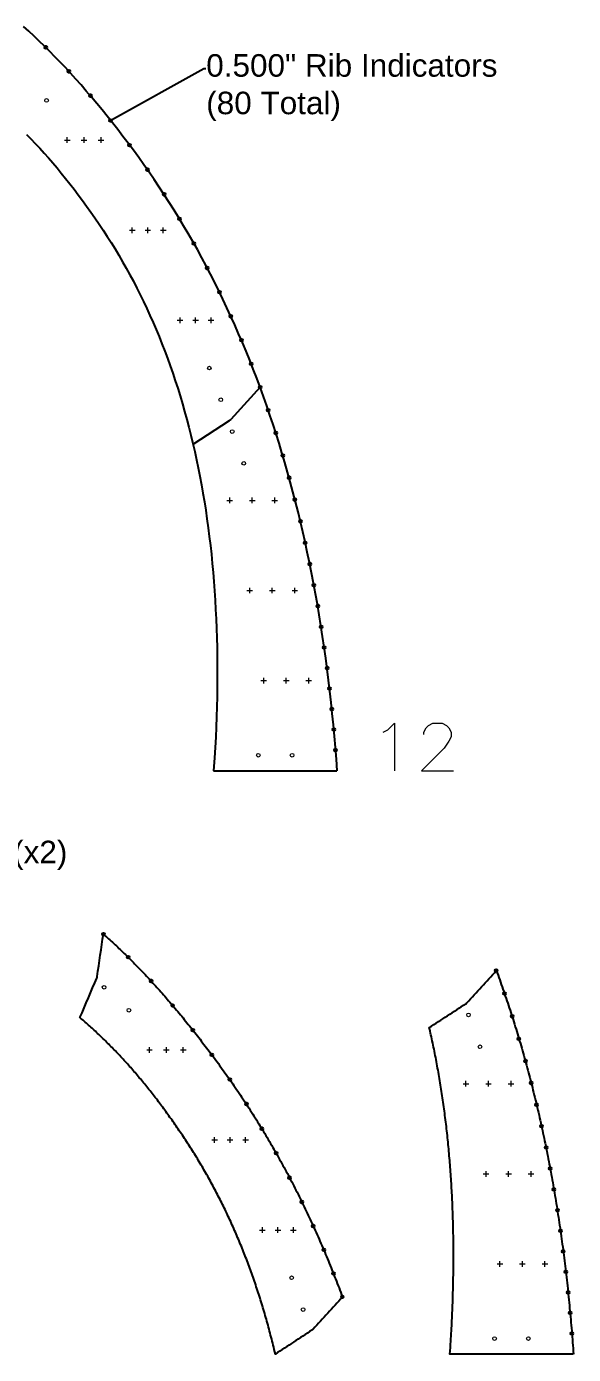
# Model space of a CAD drawing. Header units: inches. Extents: x -1683 to 11264, y -1696 to 4470.
# Drawn here: x 1204 to 1301.1, y 91.1 to 327 of the extents above; entities that cross this region are included whole.
import ezdxf
from ezdxf import colors
from ezdxf.entities.mleader import LeaderData, LeaderLine
from ezdxf.math import Vec2, Vec3

# ---------------------------------------------------------------- set-up
doc = ezdxf.new("R2010")
doc.units = ezdxf.units.IN
doc.header["$MEASUREMENT"] = 0
doc.header["$PDMODE"] = 2
doc.header["$PDSIZE"] = 0.5
doc.layers.add('Anchoring', color=1, linetype='Continuous')
doc.layers.add('Annotation', color=7, linetype='Continuous', lineweight=9)
doc.layers.add('Drilling', color=3, linetype='Continuous', lineweight=13)
doc.styles.get("Standard").update_dxf_attribs({"font": 'Arial.ttf'})

# ---------------------------------------------------------------- blocks, each defined once
blk = doc.blocks.new('*U80')
at = {"layer": 'Drilling'}
blk.add_point((0, 0), dxfattribs=at)
blk = doc.blocks.new('*U81')
at = {"layer": 'Drilling', "color": 0, "linetype": 'ByBlock', "lineweight": -2, "transparency": 16777216}
for p in [(0, 0), (4, 0), (8, 0)]:
    blk.add_blockref('*U80', p, dxfattribs=at)
blk = doc.blocks.new('*U82')
at = {"layer": 'Drilling'}
blk.add_point((0, 0), dxfattribs=at)
blk = doc.blocks.new('*U83')
at = {"layer": 'Drilling', "color": 0, "linetype": 'ByBlock', "lineweight": -2, "transparency": 16777216}
for p in [(0, 0), (4, 0), (8, 0)]:
    blk.add_blockref('*U82', p, dxfattribs=at)
blk = doc.blocks.new('*U84')
at = {"layer": 'Drilling'}
blk.add_point((0, 0), dxfattribs=at)
blk = doc.blocks.new('*U85')
at = {"layer": 'Drilling', "color": 0, "linetype": 'ByBlock', "lineweight": -2, "transparency": 16777216}
for p in [(0, 0), (4, 0), (8, 0)]:
    blk.add_blockref('*U84', p, dxfattribs=at)
blk = doc.blocks.new('*U86')
at = {"layer": 'Drilling'}
blk.add_point((0, 0), dxfattribs=at)
blk = doc.blocks.new('*U87')
at = {"layer": 'Drilling', "color": 0, "linetype": 'ByBlock', "lineweight": -2, "transparency": 16777216}
for p in [(0, 0), (2.75, 0), (5.5, 0)]:
    blk.add_blockref('*U86', p, dxfattribs=at)
blk = doc.blocks.new('*U88')
at = {"layer": 'Drilling'}
blk.add_point((0, 0), dxfattribs=at)
blk = doc.blocks.new('*U89')
at = {"layer": 'Drilling', "color": 0, "linetype": 'ByBlock', "lineweight": -2, "transparency": 16777216}
for p in [(0, 0), (2.75, 0), (5.5, 0)]:
    blk.add_blockref('*U88', p, dxfattribs=at)
blk = doc.blocks.new('*U90')
at = {"layer": 'Drilling'}
blk.add_point((0, 0), dxfattribs=at)
blk = doc.blocks.new('*U91')
at = {"layer": 'Drilling', "color": 0, "linetype": 'ByBlock', "lineweight": -2, "transparency": 16777216}
for p in [(0, 0), (3, 0), (6, 0)]:
    blk.add_blockref('*U90', p, dxfattribs=at)
blk = doc.blocks.new('*U112')
at = {"layer": 'Drilling'}
blk.add_point((0, 0), dxfattribs=at)
blk = doc.blocks.new('*U113')
at = {"layer": 'Drilling', "color": 0, "linetype": 'ByBlock', "lineweight": -2, "transparency": 16777216}
for p in [(0, 0), (2.75, 0), (5.5, 0)]:
    blk.add_blockref('*U112', p, dxfattribs=at)
blk = doc.blocks.new('*U114')
at = {"layer": 'Drilling'}
blk.add_point((0, 0), dxfattribs=at)
blk = doc.blocks.new('*U115')
at = {"layer": 'Drilling', "color": 0, "linetype": 'ByBlock', "lineweight": -2, "transparency": 16777216}
for p in [(0, 0), (2.75, 0), (5.5, 0)]:
    blk.add_blockref('*U114', p, dxfattribs=at)
blk = doc.blocks.new('*U116')
at = {"layer": 'Drilling'}
blk.add_point((0, 0), dxfattribs=at)
blk = doc.blocks.new('*U117')
at = {"layer": 'Drilling', "color": 0, "linetype": 'ByBlock', "lineweight": -2, "transparency": 16777216}
for p in [(0, 0), (3, 0), (6, 0)]:
    blk.add_blockref('*U116', p, dxfattribs=at)
blk = doc.blocks.new('*U118')
at = {"layer": 'Drilling'}
blk.add_point((0, 0), dxfattribs=at)
blk = doc.blocks.new('*U119')
at = {"layer": 'Drilling', "color": 0, "linetype": 'ByBlock', "lineweight": -2, "transparency": 16777216}
for p in [(0, 0), (4, 0), (8, 0)]:
    blk.add_blockref('*U118', p, dxfattribs=at)
blk = doc.blocks.new('*U120')
at = {"layer": 'Drilling'}
blk.add_point((0, 0), dxfattribs=at)
blk = doc.blocks.new('*U121')
at = {"layer": 'Drilling', "color": 0, "linetype": 'ByBlock', "lineweight": -2, "transparency": 16777216}
for p in [(0, 0), (4, 0), (8, 0)]:
    blk.add_blockref('*U120', p, dxfattribs=at)
blk = doc.blocks.new('*U122')
at = {"layer": 'Drilling'}
blk.add_point((0, 0), dxfattribs=at)
blk = doc.blocks.new('*U123')
at = {"layer": 'Drilling', "color": 0, "linetype": 'ByBlock', "lineweight": -2, "transparency": 16777216}
for p in [(0, 0), (4, 0), (8, 0)]:
    blk.add_blockref('*U122', p, dxfattribs=at)

msp = doc.modelspace()

# ---------------------------------------------------------------- linework, layer by layer
for p, q in [((1245.46, 262.933), (1240.243, 257.216)), ((1233.561, 252.814), (1240.051, 257.053)), ((1237.213, 194.838), (1259.065, 194.838))]:
    msp.add_line(p, q)
for points in [[(1259.139, 194.838), (1258.991, 196.89), (1258.831, 198.93), (1258.658, 200.959), (1258.473, 202.976), (1258.276, 204.981), (1258.066, 206.974), (1257.844, 208.956), (1257.61, 210.926), (1257.363, 212.884), (1257.105, 214.83), (1256.833, 216.765), (1256.55, 218.688), (1256.254, 220.599), (1255.946, 222.498), (1255.625, 224.385), (1255.293, 226.261), (1254.948, 228.125), (1254.59, 229.977), (1254.221, 231.818), (1253.838, 233.646), (1253.444, 235.463), (1253.038, 237.268), (1252.619, 239.062), (1252.187, 240.843), (1251.744, 242.613), (1251.288, 244.371), (1250.82, 246.117), (1250.339, 247.852), (1249.846, 249.574), (1249.341, 251.285), (1248.824, 252.985), (1248.294, 254.672), (1247.752, 256.348), (1247.197, 258.012), (1246.631, 259.664), (1246.052, 261.304), (1245.46, 262.933), (1244.857, 264.55), (1244.241, 266.155), (1243.613, 267.748), (1242.972, 269.33), (1242.319, 270.899), (1241.654, 272.457), (1240.976, 274.004), (1240.287, 275.538), (1239.584, 277.061), (1238.87, 278.572), (1238.143, 280.071), (1237.404, 281.558), (1236.653, 283.034), (1235.889, 284.498), (1235.113, 285.95), (1234.325, 287.39), (1233.524, 288.819), (1232.711, 290.236), (1231.886, 291.641), (1231.048, 293.034), (1230.198, 294.415), (1229.336, 295.785), (1228.462, 297.143), (1227.575, 298.489), (1226.676, 299.824), (1225.764, 301.146), (1224.84, 302.457), (1223.911, 303.752), (1222.981, 305.026), (1222.051, 306.279), (1221.122, 307.512), (1220.193, 308.724), (1219.264, 309.916), (1218.335, 311.087), (1217.407, 312.237), (1216.478, 313.366), (1215.55, 314.475), (1214.622, 315.563), (1213.694, 316.631), (1212.766, 317.678), (1211.839, 318.704), (1210.911, 319.71), (1209.984, 320.695), (1209.057, 321.659), (1208.13, 322.602), (1207.203, 323.525), (1206.277, 324.428), (1205.351, 325.31), (1204.424, 326.171), (1203.498, 327.011)], [(1204, 307.844), (1204.784, 307.046), (1205.565, 306.231), (1206.343, 305.399), (1207.118, 304.55), (1207.889, 303.684), (1208.657, 302.8), (1209.422, 301.9), (1210.183, 300.982), (1210.941, 300.046), (1211.696, 299.094), (1212.447, 298.124), (1213.194, 297.137), (1213.938, 296.132), (1214.679, 295.11), (1215.416, 294.071), (1216.149, 293.014), (1216.878, 291.94), (1217.604, 290.848), (1218.324, 289.743), (1219.03, 288.633), (1219.72, 287.515), (1220.397, 286.386), (1221.062, 285.246), (1221.714, 284.095), (1222.353, 282.932), (1222.979, 281.758), (1223.593, 280.572), (1224.194, 279.375), (1224.782, 278.167), (1225.357, 276.947), (1225.92, 275.715), (1226.469, 274.472), (1227.007, 273.217), (1227.531, 271.95), (1228.042, 270.672), (1228.541, 269.382), (1229.027, 268.081), (1229.5, 266.767), (1229.96, 265.442), (1230.407, 264.105), (1230.842, 262.756), (1231.264, 261.396), (1231.672, 260.023), (1232.068, 258.639), (1232.451, 257.242), (1232.821, 255.834), (1233.178, 254.413), (1233.523, 252.981), (1233.854, 251.537), (1234.172, 250.08), (1234.477, 248.612), (1234.769, 247.132), (1235.048, 245.639), (1235.314, 244.135), (1235.567, 242.618), (1235.807, 241.09), (1236.033, 239.549), (1236.247, 237.997), (1236.447, 236.432), (1236.634, 234.855), (1236.808, 233.266), (1236.969, 231.665), (1237.116, 230.052), (1237.25, 228.426), (1237.371, 226.789), (1237.479, 225.139), (1237.573, 223.478), (1237.654, 221.804), (1237.722, 220.118), (1237.776, 218.42), (1237.817, 216.71), (1237.845, 214.988), (1237.859, 213.254), (1237.86, 211.507), (1237.847, 209.749), (1237.821, 207.978), (1237.782, 206.196), (1237.729, 204.401), (1237.663, 202.594), (1237.583, 200.775), (1237.489, 198.945), (1237.382, 197.099), (1237.213, 194.838)]]:
    msp.add_lwpolyline(points)
msp.add_open_spline([(1240.051, 257.053), (1240.122, 257.099), (1240.187, 257.154), (1240.243, 257.216)], degree=3)
for points, knots in [([(1216.553, 158.257), (1216.541, 158.171), (1216.517, 158.087), (1216.484, 158.007), (1215.485, 155.662), (1214.486, 153.316), (1213.487, 150.971), (1213.602, 150.874), (1213.716, 150.778), (1213.831, 150.681), (1214.099, 150.449), (1214.367, 150.217), (1214.634, 149.985), (1214.901, 149.747), (1215.168, 149.509), (1215.435, 149.272), (1215.7, 149.028), (1215.966, 148.785), (1216.232, 148.542), (1216.497, 148.293), (1216.761, 148.044), (1217.026, 147.795), (1217.289, 147.54), (1217.553, 147.286), (1217.817, 147.031), (1218.079, 146.771), (1218.342, 146.51), (1218.604, 146.25), (1218.866, 145.984), (1219.127, 145.718), (1219.389, 145.452), (1219.649, 145.181), (1219.91, 144.909), (1220.17, 144.638), (1220.429, 144.36), (1220.689, 144.083), (1220.948, 143.806), (1221.206, 143.523), (1221.464, 143.24), (1221.723, 142.956), (1221.98, 142.668), (1222.237, 142.379), (1222.494, 142.09), (1222.75, 141.796), (1223.006, 141.501), (1223.262, 141.207), (1223.517, 140.906), (1223.772, 140.606), (1224.027, 140.306), (1224.281, 140), (1224.534, 139.694), (1224.788, 139.388), (1225.041, 139.076), (1225.293, 138.764), (1225.546, 138.453), (1225.798, 138.135), (1226.049, 137.818), (1226.301, 137.5), (1226.551, 137.177), (1226.801, 136.854), (1227.052, 136.53), (1227.301, 136.201), (1227.55, 135.872), (1227.799, 135.543), (1228.047, 135.208), (1228.295, 134.873), (1228.543, 134.538), (1228.79, 134.198), (1229.037, 133.857), (1229.284, 133.516), (1229.529, 133.17), (1229.775, 132.824), (1230.02, 132.477), (1230.265, 132.125), (1230.509, 131.773), (1230.754, 131.42), (1230.997, 131.062), (1231.24, 130.704), (1231.483, 130.346), (1231.725, 129.982), (1231.967, 129.618), (1232.209, 129.254), (1232.449, 128.886), (1232.689, 128.518), (1232.929, 128.15), (1233.164, 127.779), (1233.399, 127.409), (1233.634, 127.039), (1233.864, 126.667), (1234.094, 126.294), (1234.324, 125.921), (1234.55, 125.545), (1234.776, 125.169), (1235.002, 124.793), (1235.223, 124.413), (1235.445, 124.033), (1235.667, 123.653), (1235.884, 123.269), (1236.101, 122.885), (1236.318, 122.501), (1236.531, 122.114), (1236.745, 121.726), (1236.958, 121.338), (1237.166, 120.947), (1237.375, 120.556), (1237.584, 120.164), (1237.788, 119.769), (1237.993, 119.374), (1238.198, 118.979), (1238.398, 118.58), (1238.598, 118.181), (1238.798, 117.782), (1238.994, 117.379), (1239.19, 116.976), (1239.387, 116.573), (1239.578, 116.166), (1239.77, 115.76), (1239.962, 115.353), (1240.149, 114.942), (1240.337, 114.532), (1240.524, 114.121), (1240.708, 113.707), (1240.891, 113.293), (1241.074, 112.878), (1241.253, 112.46), (1241.432, 112.042), (1241.611, 111.623), (1241.786, 111.201), (1241.961, 110.779), (1242.136, 110.357), (1242.306, 109.931), (1242.477, 109.505), (1242.647, 109.079), (1242.813, 108.649), (1242.979, 108.219), (1243.146, 107.789), (1243.308, 107.355), (1243.47, 106.921), (1243.632, 106.487), (1243.789, 106.049), (1243.947, 105.612), (1244.105, 105.174), (1244.258, 104.732), (1244.411, 104.29), (1244.565, 103.849), (1244.714, 103.403), (1244.863, 102.957), (1245.012, 102.512), (1245.157, 102.062), (1245.302, 101.612), (1245.447, 101.163), (1245.587, 100.709), (1245.728, 100.256), (1245.868, 99.802), (1246.005, 99.344), (1246.141, 98.887), (1246.277, 98.429), (1246.409, 97.968), (1246.541, 97.506), (1246.673, 97.045), (1246.801, 96.579), (1246.928, 96.114), (1247.056, 95.648), (1247.179, 95.179), (1247.303, 94.709), (1247.426, 94.24), (1247.545, 93.767), (1247.664, 93.293), (1247.783, 92.82), (1247.911, 92.286), (1248.038, 91.753), (1248.166, 91.22), (1250.329, 92.633), (1252.493, 94.046), (1254.656, 95.459), (1254.726, 95.505), (1254.791, 95.56), (1254.848, 95.622), (1256.587, 97.528), (1258.326, 99.433), (1260.065, 101.339), (1259.864, 101.878), (1259.663, 102.417), (1259.462, 102.956), (1259.256, 103.491), (1259.051, 104.026), (1258.846, 104.561), (1258.636, 105.092), (1258.427, 105.623), (1258.217, 106.154), (1258.004, 106.682), (1257.79, 107.209), (1257.577, 107.736), (1257.359, 108.259), (1257.142, 108.782), (1256.924, 109.306), (1256.702, 109.825), (1256.48, 110.344), (1256.259, 110.864), (1256.033, 111.379), (1255.807, 111.894), (1255.581, 112.41), (1255.351, 112.921), (1255.121, 113.433), (1254.891, 113.944), (1254.657, 114.452), (1254.423, 114.959), (1254.189, 115.467), (1253.951, 115.971), (1253.713, 116.474), (1253.475, 116.978), (1253.232, 117.478), (1252.99, 117.977), (1252.748, 118.477), (1252.502, 118.973), (1252.255, 119.469), (1252.009, 119.965), (1251.758, 120.456), (1251.508, 120.948), (1251.258, 121.44), (1251.003, 121.928), (1250.748, 122.416), (1250.494, 122.904), (1250.235, 123.388), (1249.976, 123.872), (1249.718, 124.356), (1249.455, 124.836), (1249.192, 125.316), (1248.929, 125.797), (1248.663, 126.273), (1248.396, 126.749), (1248.129, 127.225), (1247.858, 127.697), (1247.587, 128.17), (1247.316, 128.642), (1247.041, 129.11), (1246.766, 129.579), (1246.491, 130.047), (1246.211, 130.511), (1245.932, 130.976), (1245.653, 131.44), (1245.37, 131.901), (1245.086, 132.361), (1244.803, 132.822), (1244.516, 133.278), (1244.228, 133.735), (1243.941, 134.191), (1243.649, 134.644), (1243.358, 135.097), (1243.066, 135.549), (1242.771, 135.998), (1242.475, 136.447), (1242.18, 136.896), (1241.88, 137.34), (1241.58, 137.785), (1241.28, 138.23), (1240.977, 138.671), (1240.673, 139.112), (1240.369, 139.553), (1240.061, 139.99), (1239.753, 140.427), (1239.445, 140.864), (1239.135, 141.295), (1238.825, 141.727), (1238.515, 142.158), (1238.206, 142.583), (1237.896, 143.008), (1237.586, 143.432), (1237.276, 143.85), (1236.966, 144.268), (1236.656, 144.686), (1236.346, 145.097), (1236.037, 145.508), (1235.727, 145.919), (1235.417, 146.323), (1235.107, 146.727), (1234.798, 147.131), (1234.488, 147.528), (1234.178, 147.925), (1233.869, 148.322), (1233.559, 148.712), (1233.25, 149.103), (1232.94, 149.493), (1232.63, 149.876), (1232.321, 150.26), (1232.011, 150.643), (1231.702, 151.02), (1231.392, 151.396), (1231.083, 151.773), (1230.774, 152.142), (1230.464, 152.512), (1230.155, 152.881), (1229.845, 153.244), (1229.536, 153.607), (1229.227, 153.97), (1228.917, 154.325), (1228.608, 154.681), (1228.299, 155.037), (1227.989, 155.386), (1227.68, 155.735), (1227.371, 156.084), (1227.062, 156.426), (1226.753, 156.768), (1226.443, 157.11), (1226.134, 157.445), (1225.825, 157.781), (1225.516, 158.116), (1225.207, 158.444), (1224.898, 158.773), (1224.589, 159.101), (1224.28, 159.422), (1223.971, 159.744), (1223.662, 160.065), (1223.353, 160.38), (1223.044, 160.694), (1222.735, 161.009), (1222.426, 161.316), (1222.117, 161.624), (1221.808, 161.932), (1221.499, 162.233), (1221.191, 162.533), (1220.882, 162.834), (1220.573, 163.128), (1220.264, 163.422), (1219.955, 163.716), (1219.647, 164.003), (1219.338, 164.29), (1219.029, 164.577), (1218.72, 164.857), (1218.412, 165.137), (1218.103, 165.417), (1217.949, 165.554), (1217.795, 165.691), (1217.64, 165.827), (1217.278, 163.304), (1216.916, 160.78), (1216.553, 158.257)], [0, 0, 0, 0, 0.2593023, 0.2593023, 0.2593023, 1.2593023, 1.2593023, 1.2593023, 2.2593023, 2.2593023, 2.2593023, 3.2593023, 3.2593023, 3.2593023, 4.2593023, 4.2593023, 4.2593023, 5.2593023, 5.2593023, 5.2593023, 6.2593023, 6.2593023, 6.2593023, 7.2593023, 7.2593023, 7.2593023, 8.2593023, 8.2593023, 8.2593023, 9.2593023, 9.2593023, 9.2593023, 10.2593023, 10.2593023, 10.2593023, 11.2593023, 11.2593023, 11.2593023, 12.2593023, 12.2593023, 12.2593023, 13.2593023, 13.2593023, 13.2593023, 14.2593023, 14.2593023, 14.2593023, 15.2593023, 15.2593023, 15.2593023, 16.2593023, 16.2593023, 16.2593023, 17.2593023, 17.2593023, 17.2593023, 18.2593023, 18.2593023, 18.2593023, 19.2593023, 19.2593023, 19.2593023, 20.2593023, 20.2593023, 20.2593023, 21.2593023, 21.2593023, 21.2593023, 22.2593023, 22.2593023, 22.2593023, 23.2593023, 23.2593023, 23.2593023, 24.2593023, 24.2593023, 24.2593023, 25.2593023, 25.2593023, 25.2593023, 26.2593023, 26.2593023, 26.2593023, 27.2593023, 27.2593023, 27.2593023, 28.2593023, 28.2593023, 28.2593023, 29.2593023, 29.2593023, 29.2593023, 30.2593023, 30.2593023, 30.2593023, 31.2593023, 31.2593023, 31.2593023, 32.2593023, 32.2593023, 32.2593023, 33.2593023, 33.2593023, 33.2593023, 34.2593023, 34.2593023, 34.2593023, 35.2593023, 35.2593023, 35.2593023, 36.2593023, 36.2593023, 36.2593023, 37.2593023, 37.2593023, 37.2593023, 38.2593023, 38.2593023, 38.2593023, 39.2593023, 39.2593023, 39.2593023, 40.2593023, 40.2593023, 40.2593023, 41.2593023, 41.2593023, 41.2593023, 42.2593023, 42.2593023, 42.2593023, 43.2593023, 43.2593023, 43.2593023, 44.2593023, 44.2593023, 44.2593023, 45.2593023, 45.2593023, 45.2593023, 46.2593023, 46.2593023, 46.2593023, 47.2593023, 47.2593023, 47.2593023, 48.2593023, 48.2593023, 48.2593023, 49.2593023, 49.2593023, 49.2593023, 50.2593023, 50.2593023, 50.2593023, 51.2593023, 51.2593023, 51.2593023, 52.2593023, 52.2593023, 52.2593023, 53.2593023, 53.2593023, 53.2593023, 54.2593023, 54.2593023, 54.2593023, 55.2593023, 55.2593023, 55.2593023, 56.2593023, 56.2593023, 56.2593023, 57.2593023, 57.2593023, 57.2593023, 57.5111217, 57.5111217, 57.5111217, 58.5111217, 58.5111217, 58.5111217, 59.5111217, 59.5111217, 59.5111217, 60.5111217, 60.5111217, 60.5111217, 61.5111217, 61.5111217, 61.5111217, 62.5111217, 62.5111217, 62.5111217, 63.5111217, 63.5111217, 63.5111217, 64.5111217, 64.5111217, 64.5111217, 65.5111217, 65.5111217, 65.5111217, 66.5111217, 66.5111217, 66.5111217, 67.5111217, 67.5111217, 67.5111217, 68.5111217, 68.5111217, 68.5111217, 69.5111217, 69.5111217, 69.5111217, 70.5111217, 70.5111217, 70.5111217, 71.5111217, 71.5111217, 71.5111217, 72.5111217, 72.5111217, 72.5111217, 73.5111217, 73.5111217, 73.5111217, 74.5111217, 74.5111217, 74.5111217, 75.5111217, 75.5111217, 75.5111217, 76.5111217, 76.5111217, 76.5111217, 77.5111217, 77.5111217, 77.5111217, 78.5111217, 78.5111217, 78.5111217, 79.5111217, 79.5111217, 79.5111217, 80.5111217, 80.5111217, 80.5111217, 81.5111217, 81.5111217, 81.5111217, 82.5111217, 82.5111217, 82.5111217, 83.5111217, 83.5111217, 83.5111217, 84.5111217, 84.5111217, 84.5111217, 85.5111217, 85.5111217, 85.5111217, 86.5111217, 86.5111217, 86.5111217, 87.5111217, 87.5111217, 87.5111217, 88.5111217, 88.5111217, 88.5111217, 89.5111217, 89.5111217, 89.5111217, 90.5111217, 90.5111217, 90.5111217, 91.5111217, 91.5111217, 91.5111217, 92.5111217, 92.5111217, 92.5111217, 93.5111217, 93.5111217, 93.5111217, 94.5111217, 94.5111217, 94.5111217, 95.5111217, 95.5111217, 95.5111217, 96.5111217, 96.5111217, 96.5111217, 97.5111217, 97.5111217, 97.5111217, 98.5111217, 98.5111217, 98.5111217, 99.5111217, 99.5111217, 99.5111217, 100.5111217, 100.5111217, 100.5111217, 101.5111217, 101.5111217, 101.5111217, 102.5111217, 102.5111217, 102.5111217, 103.5111217, 103.5111217, 103.5111217, 104.5111217, 104.5111217, 104.5111217, 105.5111217, 105.5111217, 105.5111217, 106.5111217, 106.5111217, 106.5111217, 107.5111217, 107.5111217, 107.5111217, 108.5111217, 108.5111217, 108.5111217, 109.5111217, 109.5111217, 109.5111217, 110.5111217, 110.5111217, 110.5111217, 110.5111217]), ([(1300.988, 91.22), (1293.704, 91.22), (1286.42, 91.22), (1279.136, 91.22), (1279.192, 91.974), (1279.249, 92.728), (1279.305, 93.481), (1279.341, 94.097), (1279.376, 94.712), (1279.412, 95.327), (1279.443, 95.937), (1279.474, 96.548), (1279.505, 97.158), (1279.532, 97.764), (1279.559, 98.37), (1279.585, 98.977), (1279.607, 99.579), (1279.63, 100.181), (1279.652, 100.783), (1279.669, 101.382), (1279.687, 101.98), (1279.705, 102.578), (1279.718, 103.172), (1279.731, 103.767), (1279.744, 104.361), (1279.753, 104.951), (1279.761, 105.541), (1279.77, 106.131), (1279.774, 106.717), (1279.778, 107.304), (1279.783, 107.89), (1279.782, 108.472), (1279.782, 109.054), (1279.782, 109.636), (1279.777, 110.214), (1279.772, 110.792), (1279.768, 111.37), (1279.758, 111.944), (1279.749, 112.518), (1279.74, 113.092), (1279.726, 113.662), (1279.713, 114.232), (1279.699, 114.802), (1279.681, 115.368), (1279.663, 115.934), (1279.645, 116.5), (1279.622, 117.062), (1279.599, 117.624), (1279.577, 118.186), (1279.55, 118.744), (1279.523, 119.302), (1279.496, 119.86), (1279.464, 120.414), (1279.433, 120.968), (1279.402, 121.522), (1279.366, 122.071), (1279.33, 122.621), (1279.294, 123.171), (1279.254, 123.717), (1279.213, 124.263), (1279.173, 124.809), (1279.128, 125.35), (1279.083, 125.892), (1279.039, 126.434), (1278.99, 126.972), (1278.94, 127.509), (1278.891, 128.047), (1278.838, 128.581), (1278.784, 129.114), (1278.731, 129.648), (1278.673, 130.178), (1278.615, 130.708), (1278.557, 131.237), (1278.494, 131.763), (1278.432, 132.288), (1278.369, 132.814), (1278.303, 133.336), (1278.236, 133.857), (1278.169, 134.379), (1278.098, 134.896), (1278.027, 135.414), (1277.956, 135.932), (1277.88, 136.445), (1277.805, 136.959), (1277.729, 137.472), (1277.649, 137.982), (1277.569, 138.491), (1277.489, 139.001), (1277.405, 139.506), (1277.321, 140.012), (1277.237, 140.517), (1277.148, 141.019), (1277.059, 141.52), (1276.971, 142.022), (1276.878, 142.519), (1276.785, 143.017), (1276.692, 143.514), (1276.594, 144.008), (1276.497, 144.501), (1276.4, 144.994), (1276.298, 145.484), (1276.196, 145.973), (1276.094, 146.463), (1275.988, 146.948), (1275.882, 147.434), (1275.776, 147.919), (1275.679, 148.345), (1275.581, 148.77), (1275.484, 149.196), (1277.647, 150.609), (1279.81, 152.022), (1281.974, 153.435), (1282.044, 153.481), (1282.109, 153.536), (1282.166, 153.598), (1283.905, 155.504), (1285.644, 157.409), (1287.383, 159.315), (1287.58, 158.772), (1287.777, 158.229), (1287.974, 157.687), (1288.167, 157.14), (1288.36, 156.593), (1288.553, 156.046), (1288.742, 155.495), (1288.931, 154.945), (1289.12, 154.394), (1289.305, 153.839), (1289.49, 153.285), (1289.674, 152.73), (1289.855, 152.172), (1290.036, 151.613), (1290.217, 151.054), (1290.393, 150.492), (1290.57, 149.929), (1290.746, 149.367), (1290.919, 148.801), (1291.091, 148.234), (1291.264, 147.668), (1291.432, 147.097), (1291.601, 146.527), (1291.769, 145.957), (1291.933, 145.383), (1292.097, 144.808), (1292.262, 144.234), (1292.422, 143.656), (1292.582, 143.078), (1292.742, 142.5), (1292.898, 141.917), (1293.054, 141.335), (1293.21, 140.753), (1293.362, 140.167), (1293.514, 139.581), (1293.666, 138.995), (1293.814, 138.405), (1293.962, 137.815), (1294.11, 137.225), (1294.254, 136.632), (1294.397, 136.038), (1294.541, 135.444), (1294.681, 134.846), (1294.821, 134.248), (1294.96, 133.651), (1295.096, 133.049), (1295.231, 132.447), (1295.367, 131.845), (1295.498, 131.24), (1295.63, 130.634), (1295.761, 130.029), (1295.888, 129.419), (1296.016, 128.809), (1296.143, 128.2), (1296.266, 127.586), (1296.39, 126.973), (1296.513, 126.359), (1296.632, 125.742), (1296.751, 125.125), (1296.87, 124.507), (1296.985, 123.886), (1297.1, 123.265), (1297.215, 122.643), (1297.326, 122.018), (1297.437, 121.393), (1297.548, 120.768), (1297.655, 120.139), (1297.762, 119.509), (1297.869, 118.88), (1297.971, 118.247), (1298.074, 117.614), (1298.177, 116.981), (1298.275, 116.344), (1298.374, 115.707), (1298.472, 115.07), (1298.567, 114.429), (1298.661, 113.788), (1298.756, 113.147), (1298.846, 112.502), (1298.937, 111.857), (1299.027, 111.213), (1299.113, 110.564), (1299.2, 109.915), (1299.286, 109.266), (1299.368, 108.614), (1299.45, 107.961), (1299.533, 107.308), (1299.611, 106.652), (1299.689, 105.995), (1299.767, 105.338), (1299.841, 104.678), (1299.915, 104.017), (1299.989, 103.357), (1300.059, 102.692), (1300.129, 102.028), (1300.199, 101.363), (1300.264, 100.695), (1300.33, 100.027), (1300.396, 99.358), (1300.457, 98.686), (1300.519, 98.014), (1300.581, 97.341), (1300.638, 96.665), (1300.696, 95.989), (1300.754, 95.313), (1300.807, 94.633), (1300.86, 93.952), (1300.914, 93.272), (1300.963, 92.588), (1301.013, 91.904), (1301.062, 91.22)], [0, 0, 0, 0, 1, 1, 1, 2, 2, 2, 3, 3, 3, 4, 4, 4, 5, 5, 5, 6, 6, 6, 7, 7, 7, 8, 8, 8, 9, 9, 9, 10, 10, 10, 11, 11, 11, 12, 12, 12, 13, 13, 13, 14, 14, 14, 15, 15, 15, 16, 16, 16, 17, 17, 17, 18, 18, 18, 19, 19, 19, 20, 20, 20, 21, 21, 21, 22, 22, 22, 23, 23, 23, 24, 24, 24, 25, 25, 25, 26, 26, 26, 27, 27, 27, 28, 28, 28, 29, 29, 29, 30, 30, 30, 31, 31, 31, 32, 32, 32, 33, 33, 33, 34, 34, 34, 35, 35, 35, 36, 36, 36, 37, 37, 37, 37.2518195, 37.2518195, 37.2518195, 38.2518195, 38.2518195, 38.2518195, 39.2518195, 39.2518195, 39.2518195, 40.2518195, 40.2518195, 40.2518195, 41.2518195, 41.2518195, 41.2518195, 42.2518195, 42.2518195, 42.2518195, 43.2518195, 43.2518195, 43.2518195, 44.2518195, 44.2518195, 44.2518195, 45.2518195, 45.2518195, 45.2518195, 46.2518195, 46.2518195, 46.2518195, 47.2518195, 47.2518195, 47.2518195, 48.2518195, 48.2518195, 48.2518195, 49.2518195, 49.2518195, 49.2518195, 50.2518195, 50.2518195, 50.2518195, 51.2518195, 51.2518195, 51.2518195, 52.2518195, 52.2518195, 52.2518195, 53.2518195, 53.2518195, 53.2518195, 54.2518195, 54.2518195, 54.2518195, 55.2518195, 55.2518195, 55.2518195, 56.2518195, 56.2518195, 56.2518195, 57.2518195, 57.2518195, 57.2518195, 58.2518195, 58.2518195, 58.2518195, 59.2518195, 59.2518195, 59.2518195, 60.2518195, 60.2518195, 60.2518195, 61.2518195, 61.2518195, 61.2518195, 62.2518195, 62.2518195, 62.2518195, 63.2518195, 63.2518195, 63.2518195, 64.2518195, 64.2518195, 64.2518195, 65.2518195, 65.2518195, 65.2518195, 66.2518195, 66.2518195, 66.2518195, 67.2518195, 67.2518195, 67.2518195, 68.2518195, 68.2518195, 68.2518195, 69.2518195, 69.2518195, 69.2518195, 70.2518195, 70.2518195, 70.2518195, 71.2518195, 71.2518195, 71.2518195, 72.2518195, 72.2518195, 72.2518195, 73.2518195, 73.2518195, 73.2518195, 74.2518195, 74.2518195, 74.2518195, 75.2518195, 75.2518195, 75.2518195, 75.2518195])]:
    msp.add_open_spline(points, degree=3, knots=knots)
at = {"layer": 'Anchoring'}
for centre in [(1207.422, 323.308), (1211.508, 319.062), (1215.338, 314.723), (1218.927, 310.34), (1222.295, 305.951), (1225.458, 301.58), (1228.415, 297.213), (1231.164, 292.842), (1233.714, 288.479), (1236.077, 284.137), (1238.264, 279.822), (1240.284, 275.544), (1242.146, 271.304), (1243.864, 267.11), (1245.448, 262.966), (1246.903, 258.869), (1248.245, 254.825), (1249.476, 250.829), (1250.608, 246.882), (1251.648, 242.982), (1252.603, 239.127), (1253.477, 235.313), (1254.277, 231.536), (1255.009, 227.793), (1255.677, 224.08), (1256.286, 220.391), (1256.839, 216.723), (1257.339, 213.07), (1257.788, 209.426), (1258.191, 205.787), (1258.549, 202.147), (1258.865, 198.499), (1217.67, 165.801), (1222.027, 161.714), (1287.371, 159.349), (1226.113, 157.468), (1229.943, 153.13), (1288.826, 155.252), (1290.167, 151.207), (1233.532, 148.747), (1291.399, 147.211), (1236.9, 144.358), (1292.53, 143.264), (1240.063, 139.987), (1293.571, 139.365), (1243.02, 135.619), (1294.525, 135.509), (1245.769, 131.248), (1295.399, 131.695), (1296.2, 127.918), (1248.319, 126.886), (1250.682, 122.543), (1296.932, 124.175), (1297.6, 120.462), (1252.868, 118.229), (1298.209, 116.774), (1254.889, 113.95), (1298.762, 113.105), (1256.751, 109.711), (1299.261, 109.452), (1258.469, 105.517), (1299.711, 105.809), (1260.053, 101.373), (1300.114, 102.169), (1300.472, 98.529), (1300.787, 94.881)]:
    msp.add_circle(centre, 0.25, dxfattribs=at)
at = {"layer": 'Annotation'}
for points in [[(1267.296, 201.67), (1268.1, 202.072), (1269.305, 203.277), (1269.305, 194.838)], [(1274.53, 201.268), (1274.53, 201.67), (1274.932, 202.474), (1275.334, 202.875), (1276.137, 203.277), (1277.745, 203.277), (1278.549, 202.875), (1278.951, 202.474), (1279.352, 201.67), (1279.352, 200.866), (1278.951, 200.062), (1278.147, 198.857), (1274.128, 194.838), (1279.754, 194.838)]]:
    msp.add_lwpolyline(points, dxfattribs=at)
at = {"layer": 'Drilling'}
for centre in [(1207.566, 313.882), (1236.451, 266.356), (1238.487, 260.712), (1240.522, 255.068), (1242.558, 249.424), (1245.139, 197.588), (1251.139, 197.588), (1217.766, 156.362), (1222.171, 152.288), (1282.445, 151.45), (1284.48, 145.806), (1251.056, 104.763), (1253.091, 99.118), (1287.062, 93.97), (1293.062, 93.97)]:
    msp.add_circle(centre, 0.323, dxfattribs=at)

# ---------------------------------------------------------------- block references
at = {"layer": 'Drilling', "xscale": -1}
for name, p in [('*U91', (1217.226, 306.838)), ('*U89', (1228.285, 290.838)), ('*U87', (1236.755, 274.838)), ('*U85', (1248.07, 242.838)), ('*U83', (1251.626, 226.838)), ('*U81', (1254.093, 210.838)), ('*U117', (1231.831, 145.244)), ('*U123', (1289.992, 139.22)), ('*U115', (1242.89, 129.244)), ('*U121', (1293.549, 123.22)), ('*U113', (1251.36, 113.244)), ('*U119', (1296.016, 107.22))]:
    msp.add_blockref(name, p, dxfattribs=at)

# ---------------------------------------------------------------- leaders
at = {"layer": 'Annotation'}
ml = msp.add_multileader_mtext('Standard', dxfattribs=at)
ml.set_content('\\A1;0.500" Rib Indicators \\P(80 Total)', color=256)
ml.set_leader_properties()
ml.build(insert=Vec2(0, 0))
ml.multileader.update_dxf_attribs({"text_right_attachment_type": 6, "dogleg_length": 0.36, "arrow_head_size": 0.18})
ctx = ml.context
ctx.base_point, ctx.arrow_head_size, ctx.landing_gap_size, ctx.plane_origin = Vec3(1235.811, 319.562), 0.18, 0.09, Vec3(1361, 298.86)
ctx.right_attachment = 6
notes = []
notes.append((ctx, [(1, (1, 1, 0), (1235.451, 319.562), (1, 0), 0.36, [(0, [(1218.927, 310.34)], 0, [])])]))
ctx.mtext.insert, ctx.mtext.flow_direction = Vec3(1235.901, 322.108), 5
ml = msp.add_multileader_mtext('Standard', dxfattribs=at)
ml.set_content('\\A1;Cut Each Section Twice (x2) ', color=256)
ml.set_leader_properties()
ml.build(insert=Vec2(0, 0))
ml.multileader.update_dxf_attribs({"text_right_attachment_type": 6, "dogleg_length": 0.36, "arrow_head_size": 0.18})
ctx = ml.context
ctx.base_point, ctx.arrow_head_size, ctx.landing_gap_size, ctx.plane_origin = Vec3(1140.676, 179.848), 0.18, 0.09, Vec3(1276.215, 144.609)
ctx.right_attachment = 6
notes.append((ctx, [(1, (1, 1, 0), (1140.316, 179.848), (1, 0), 0.36, [(0, [(1108.643, 168.391)], 0, [])])]))
ctx.mtext.insert, ctx.mtext.flow_direction = Vec3(1140.766, 182.394), 5
for ctx, leaders in notes:
    for number, flags, end, landing, length, lines in leaders:
        leader = LeaderData()
        leader.index, (leader.has_last_leader_line, leader.has_dogleg_vector, leader.attachment_direction) = number, flags
        leader.last_leader_point, leader.dogleg_vector, leader.dogleg_length = Vec3(end), Vec3(landing), length
        for number, points, colour, breaks in lines:
            line = LeaderLine()
            line.index, line.vertices, line.color, line.breaks = number, Vec3.list(points), colors.encode_raw_color(colour), breaks
            leader.lines.append(line)
        ctx.leaders.append(leader)

doc.saveas('drawing.dxf')
